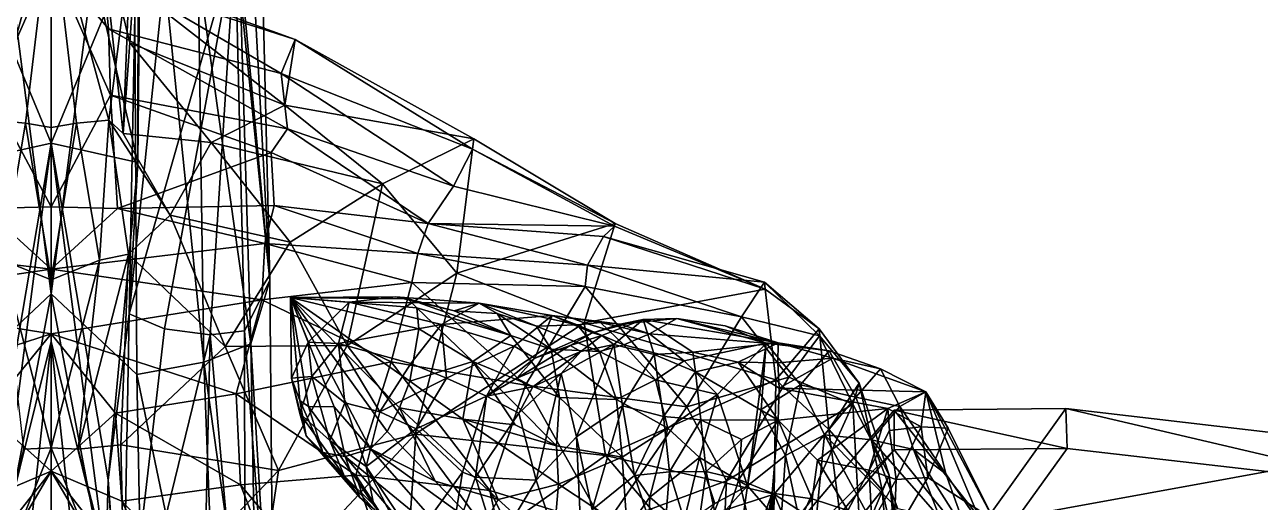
# Model space of a CAD drawing. Extents: x -3.67 to 3.67, y -1.12 to 0.75.
# Drawn here: x -0.0041 to 0.1874, y 0.263 to 0.337 of the extents above; entities that cross this region are included whole.
import ezdxf

# ---------------------------------------------------------------- set-up
doc = ezdxf.new("R2010")
doc.units = 0
doc.layers.add('PTERANDN$LWO', color=1, linetype='CONTINUOUS')

msp = doc.modelspace()

# ---------------------------------------------------------------- linework, layer by layer
at = {"layer": 'PTERANDN$LWO'}
for points in [[(-0.01266, 0.39284, 0.91758), (0, 0.29534, 0.95366), (0, 0.41207, 0.91971)], [(0, 0.29534, 0.95366), (0.01266, 0.39284, 0.91758), (0, 0.41207, 0.91971)], [(0.01348, 0.31565, 0.86651), (0.01438, 0.41204, 0.86665), (0.01209, 0.2922, 0.89656)], [(0.01209, 0.2922, 0.89656), (0.01438, 0.41204, 0.86665), (0.02446, 0.41056, 0.87678)], [(0.01354, 0.37688, 0.85101), (0.01438, 0.41204, 0.86665), (0.01348, 0.31565, 0.86651)], [(0.02854, 0.34982, 0.89576), (0.01209, 0.2922, 0.89656), (0.02446, 0.41056, 0.87678)], [(0.02805, 0.40589, 0.89059), (0.03392, 0.29739, 0.91007), (0.03118, 0.40998, 0.88174)], [(0.03392, 0.29739, 0.91007), (0.02854, 0.34982, 0.89576), (0.03118, 0.40998, 0.88174)], [(0.02916, 0.34808, 0.90546), (0.03392, 0.29739, 0.91007), (0.02805, 0.40589, 0.89059)], [(0, 0.29534, 0.95366), (-0.01266, 0.39284, 0.91758), (-0.0133, 0.28283, 0.94888)], [(0.01266, 0.39284, 0.91758), (0, 0.29534, 0.95366), (0.0133, 0.28283, 0.94888)], [(0.02283, 0.34537, 0.91847), (0.01266, 0.39284, 0.91758), (0.02369, 0.28471, 0.93441)], [(0.01266, 0.39284, 0.91758), (0.0133, 0.28283, 0.94888), (0.02369, 0.28471, 0.93441)], [(0.01354, 0.37688, 0.85101), (0.01348, 0.31565, 0.86651), (0.00821, 0.33832, 0.83403)], [(0, 0.35663, 0.80775), (0, 0.31864, 0.79292), (-0.00821, 0.33832, 0.83403)], [(0, 0.31864, 0.79292), (0, 0.35663, 0.80775), (0.00821, 0.33832, 0.83403)], [(-0.01233, 0.34887, -0.58433), (0, 0.35512, -0.63473), (-0.00896, 0.32224, -0.58417)], [(0, 0.35512, -0.63473), (-0.00396, 0.32174, -0.58882), (-0.00896, 0.32224, -0.58417)], [(-0.00396, 0.32174, -0.58882), (0, 0.35512, -0.63473), (0, 0.32107, -0.59155)], [(0, 0.35512, -0.63473), (0.01233, 0.34887, -0.58433), (0.00896, 0.32224, -0.58417)], [(0, 0.35512, -0.63473), (0.00396, 0.32174, -0.58882), (0, 0.32107, -0.59155)], [(0.00396, 0.32174, -0.58882), (0, 0.35512, -0.63473), (0.00896, 0.32224, -0.58417)], [(0.00755, 0.35319, -0.54813), (0.01279, 0.34282, -0.48238), (0.01224, 0.33421, -0.51368)], [(0.01116, 0.32013, -0.55132), (0.00755, 0.35319, -0.54813), (0.01224, 0.33421, -0.51368)], [(0.01233, 0.34887, -0.58433), (0.00755, 0.35319, -0.54813), (0.01116, 0.32013, -0.55132)], [(0.01233, 0.34887, -0.58433), (0.01116, 0.32013, -0.55132), (0.00896, 0.32224, -0.58417)], [(0.01209, 0.2922, 0.89656), (0.02854, 0.34982, 0.89576), (0.01759, 0.28991, 0.90207)], [(0.01759, 0.28991, 0.90207), (0.02854, 0.34982, 0.89576), (0.02468, 0.28899, 0.90683)], [(0.02854, 0.34982, 0.89576), (0.03001, 0.28961, 0.90873), (0.02468, 0.28899, 0.90683)], [(0.02854, 0.34982, 0.89576), (0.03392, 0.29739, 0.91007), (0.03001, 0.28961, 0.90873)], [(0, 0.30881, -0.33832), (0, 0.34692, -0.45185), (-0.00923, 0.3261, -0.39214)], [(0, 0.34692, -0.45185), (-0.0089, 0.33638, -0.42152), (-0.00923, 0.3261, -0.39214)], [(-0.0089, 0.33638, -0.42152), (0, 0.34692, -0.45185), (-0.00802, 0.34553, -0.45154)], [(0, 0.34692, -0.45185), (0, 0.30881, -0.33832), (0.00923, 0.3261, -0.39214)], [(0.0089, 0.33638, -0.42152), (0, 0.34692, -0.45185), (0.00923, 0.3261, -0.39214)], [(0, 0.34692, -0.45185), (0.0089, 0.33638, -0.42152), (0.00802, 0.34553, -0.45154)], [(0.02916, 0.34808, 0.90546), (0.02283, 0.34537, 0.91847), (0.03099, 0.28755, 0.92351)], [(0.02916, 0.34808, 0.90546), (0.03099, 0.28755, 0.92351), (0.03392, 0.29739, 0.91007)], [(0.03566, 0.32944, -0.45419), (0.03785, 0.33472, -0.46875), (0.00802, 0.34553, -0.45154)], [(0.0089, 0.33638, -0.42152), (0.03566, 0.32944, -0.45419), (0.00802, 0.34553, -0.45154)], [(0.03785, 0.33472, -0.46875), (0.01279, 0.34282, -0.48238), (0.00802, 0.34553, -0.45154)], [(0.03099, 0.28755, 0.92351), (0.02283, 0.34537, 0.91847), (0.02369, 0.28471, 0.93441)], [(0.01279, 0.34282, -0.48238), (0.03625, 0.32456, -0.49811), (0.01224, 0.33421, -0.51368)], [(0.01279, 0.34282, -0.48238), (0.03785, 0.33472, -0.46875), (0.03625, 0.32456, -0.49811)], [(0, 0.31864, 0.79292), (-0.01348, 0.31565, 0.86651), (-0.00821, 0.33832, 0.83403)], [(0.01348, 0.31565, 0.86651), (0, 0.31864, 0.79292), (0.00821, 0.33832, 0.83403)], [(0.03664, 0.32085, -0.4242), (0.0089, 0.33638, -0.42152), (0.00923, 0.3261, -0.39214)], [(0.03566, 0.32944, -0.45419), (0.0089, 0.33638, -0.42152), (0.03664, 0.32085, -0.4242)], [(0.0248, 0.31876, -0.51519), (0.01116, 0.32013, -0.55132), (0.01224, 0.33421, -0.51368)], [(0.03625, 0.32456, -0.49811), (0.0248, 0.31876, -0.51519), (0.01224, 0.33421, -0.51368)], [(0.03566, 0.32944, -0.45419), (0.06534, 0.31773, -0.47151), (0.03785, 0.33472, -0.46875)], [(0.03625, 0.32456, -0.49811), (0.03785, 0.33472, -0.46875), (0.06555, 0.31934, -0.48527)], [(0.03785, 0.33472, -0.46875), (0.06534, 0.31773, -0.47151), (0.06555, 0.31934, -0.48527)], [(0.06534, 0.31773, -0.47151), (0.03566, 0.32944, -0.45419), (0.0624, 0.31197, -0.45772)], [(0.03566, 0.32944, -0.45419), (0.03664, 0.32085, -0.4242), (0.0624, 0.31197, -0.45772)], [(-0.01029, 0.30853, -0.3419), (0, 0.30881, -0.33832), (-0.00923, 0.3261, -0.39214)], [(0, 0.30881, -0.33832), (0.01029, 0.30853, -0.3419), (0.00923, 0.3261, -0.39214)], [(0.03413, 0.31719, -0.4126), (0.03664, 0.32085, -0.4242), (0.00923, 0.3261, -0.39214)], [(0.01029, 0.30853, -0.3419), (0.03413, 0.31719, -0.4126), (0.00923, 0.3261, -0.39214)], [(0.03625, 0.32456, -0.49811), (0.05137, 0.31237, -0.50075), (0.0248, 0.31876, -0.51519)], [(0.05137, 0.31237, -0.50075), (0.03625, 0.32456, -0.49811), (0.06555, 0.31934, -0.48527)], [(-0.00396, 0.32174, -0.58882), (-0.00751, 0.30052, -0.56763), (-0.00896, 0.32224, -0.58417)], [(0.00751, 0.30052, -0.56763), (0.00396, 0.32174, -0.58882), (0.00896, 0.32224, -0.58417)], [(0.01203, 0.30146, -0.56551), (0.00751, 0.30052, -0.56763), (0.00896, 0.32224, -0.58417)], [(0.01848, 0.30751, -0.55038), (0.01203, 0.30146, -0.56551), (0.00896, 0.32224, -0.58417)], [(0.01116, 0.32013, -0.55132), (0.01848, 0.30751, -0.55038), (0.00896, 0.32224, -0.58417)], [(0, 0.29747, -0.57227), (-0.00751, 0.30052, -0.56763), (-0.00396, 0.32174, -0.58882)], [(0, 0.29747, -0.57227), (-0.00396, 0.32174, -0.58882), (0, 0.32107, -0.59155)], [(0.00396, 0.32174, -0.58882), (0, 0.29747, -0.57227), (0, 0.32107, -0.59155)], [(0.00751, 0.30052, -0.56763), (0, 0.29747, -0.57227), (0.00396, 0.32174, -0.58882)], [(0.01116, 0.32013, -0.55132), (0.0248, 0.31876, -0.51519), (0.01848, 0.30751, -0.55038)], [(0.03413, 0.31719, -0.4126), (0.05848, 0.30619, -0.43656), (0.03664, 0.32085, -0.4242)], [(0.03664, 0.32085, -0.4242), (0.05848, 0.30619, -0.43656), (0.0624, 0.31197, -0.45772)], [(0, 0.31864, 0.79292), (-0.00887, 0.26649, 0.86301), (-0.01348, 0.31565, 0.86651)], [(-0.00887, 0.26649, 0.86301), (0, 0.31864, 0.79292), (-0.00849, 0.25372, 0.81706)], [(0, 0.31864, 0.79292), (0, 0.28791, 0.77596), (-0.00849, 0.25372, 0.81706)], [(0, 0.28791, 0.77596), (0, 0.31864, 0.79292), (0.00849, 0.25372, 0.81706)], [(0, 0.31864, 0.79292), (0.00887, 0.26649, 0.86301), (0.00849, 0.25372, 0.81706)], [(0.00887, 0.26649, 0.86301), (0, 0.31864, 0.79292), (0.01348, 0.31565, 0.86651)], [(0.01848, 0.30751, -0.55038), (0.0248, 0.31876, -0.51519), (0.03707, 0.3033, -0.51593)], [(0.0248, 0.31876, -0.51519), (0.05137, 0.31237, -0.50075), (0.03707, 0.3033, -0.51593)], [(0.06292, 0.29852, -0.50226), (0.05137, 0.31237, -0.50075), (0.06555, 0.31934, -0.48527)], [(0.08746, 0.3062, -0.50073), (0.06292, 0.29852, -0.50226), (0.06555, 0.31934, -0.48527)], [(0.06534, 0.31773, -0.47151), (0.08746, 0.3062, -0.50073), (0.06555, 0.31934, -0.48527)], [(0.03413, 0.31719, -0.4126), (0.01029, 0.30853, -0.3419), (0.03461, 0.30901, -0.38644)], [(0.03413, 0.31719, -0.4126), (0.03461, 0.30901, -0.38644), (0.05848, 0.30619, -0.43656)], [(0.08735, 0.30578, -0.48736), (0.06534, 0.31773, -0.47151), (0.0624, 0.31197, -0.45772)], [(0.06534, 0.31773, -0.47151), (0.08735, 0.30578, -0.48736), (0.08746, 0.3062, -0.50073)], [(0.00887, 0.26649, 0.86301), (0.01348, 0.31565, 0.86651), (0.01209, 0.2922, 0.89656)], [(0.05137, 0.31237, -0.50075), (0.04588, 0.28733, -0.51373), (0.03707, 0.3033, -0.51593)], [(0.06292, 0.29852, -0.50226), (0.04588, 0.28733, -0.51373), (0.05137, 0.31237, -0.50075)], [(0.05848, 0.30619, -0.43656), (0.08735, 0.30578, -0.48736), (0.0624, 0.31197, -0.45772)], [(-0.03315, 0.30312, -0.34473), (0, 0.29913, -0.30509), (-0.01029, 0.30853, -0.3419)], [(0, 0.29913, -0.30509), (0, 0.30881, -0.33832), (-0.01029, 0.30853, -0.3419)], [(0, 0.30881, -0.33832), (0, 0.29913, -0.30509), (0.01029, 0.30853, -0.3419)], [(0, 0.29913, -0.30509), (0.03315, 0.30312, -0.34473), (0.01029, 0.30853, -0.3419)], [(0.03315, 0.30312, -0.34473), (0.03461, 0.30901, -0.38644), (0.01029, 0.30853, -0.3419)], [(0.03315, 0.30312, -0.34473), (0.05684, 0.30156, -0.39181), (0.03461, 0.30901, -0.38644)], [(0.03461, 0.30901, -0.38644), (0.05684, 0.30156, -0.39181), (0.05848, 0.30619, -0.43656)], [(0.01848, 0.30751, -0.55038), (0.027, 0.28717, -0.53746), (0.01203, 0.30146, -0.56551)], [(0.027, 0.28717, -0.53746), (0.01848, 0.30751, -0.55038), (0.03707, 0.3033, -0.51593)], [(0.05684, 0.30156, -0.39181), (0.08314, 0.29974, -0.42842), (0.05848, 0.30619, -0.43656)], [(0.05848, 0.30619, -0.43656), (0.08564, 0.30422, -0.47538), (0.08735, 0.30578, -0.48736)], [(0.08314, 0.29974, -0.42842), (0.08564, 0.30422, -0.47538), (0.05848, 0.30619, -0.43656)], [(0.06292, 0.29852, -0.50226), (0.08746, 0.3062, -0.50073), (0.08262, 0.29084, -0.51429)], [(0.08262, 0.29084, -0.51429), (0.08746, 0.3062, -0.50073), (0.11072, 0.29602, -0.51734)], [(0.08735, 0.30578, -0.48736), (0.08564, 0.30422, -0.47538), (0.11072, 0.29602, -0.51734)], [(0.08746, 0.3062, -0.50073), (0.08735, 0.30578, -0.48736), (0.11072, 0.29602, -0.51734)], [(0, 0.29913, -0.30509), (-0.03315, 0.30312, -0.34473), (-0.03267, 0.29441, -0.31147)], [(0.03315, 0.30312, -0.34473), (0, 0.29913, -0.30509), (0.03267, 0.29441, -0.31147)], [(0.04588, 0.28733, -0.51373), (0.027, 0.28717, -0.53746), (0.03707, 0.3033, -0.51593)], [(0.03315, 0.30312, -0.34473), (0.03267, 0.29441, -0.31147), (0.05591, 0.29708, -0.34972)], [(0.05684, 0.30156, -0.39181), (0.03315, 0.30312, -0.34473), (0.05591, 0.29708, -0.34972)], [(0.08314, 0.29974, -0.42842), (0.11061, 0.29714, -0.46989), (0.08564, 0.30422, -0.47538)], [(0.08564, 0.30422, -0.47538), (0.11061, 0.29714, -0.46989), (0.11072, 0.29602, -0.51734)], [(0.0042, 0.27128, -0.55577), (0.01203, 0.30146, -0.56551), (0.01082, 0.27193, -0.55381)], [(0.00751, 0.30052, -0.56763), (0.01203, 0.30146, -0.56551), (0.0042, 0.27128, -0.55577)], [(0.01203, 0.30146, -0.56551), (0.027, 0.28717, -0.53746), (0.01082, 0.27193, -0.55381)], [(0.08279, 0.29647, -0.38561), (0.05684, 0.30156, -0.39181), (0.05591, 0.29708, -0.34972)], [(0.08314, 0.29974, -0.42842), (0.05684, 0.30156, -0.39181), (0.08279, 0.29647, -0.38561)], [(0, 0.29913, -0.30509), (-0.03267, 0.29441, -0.31147), (0, 0.2891, -0.27299)], [(-0.00751, 0.30052, -0.56763), (0, 0.29747, -0.57227), (0, 0.27145, -0.55609)], [(-0.0042, 0.27128, -0.55577), (-0.00751, 0.30052, -0.56763), (0, 0.27145, -0.55609)], [(0, 0.29747, -0.57227), (0.00751, 0.30052, -0.56763), (0, 0.27145, -0.55609)], [(0.00751, 0.30052, -0.56763), (0.0042, 0.27128, -0.55577), (0, 0.27145, -0.55609)], [(0.03267, 0.29441, -0.31147), (0, 0.29913, -0.30509), (0, 0.2891, -0.27299)], [(0.08314, 0.29974, -0.42842), (0.08279, 0.29647, -0.38561), (0.10704, 0.29177, -0.42298)], [(0.11061, 0.29714, -0.46989), (0.08314, 0.29974, -0.42842), (0.10704, 0.29177, -0.42298)], [(0.03454, 0.22828, 0.9215), (0.03001, 0.28961, 0.90873), (0.03392, 0.29739, 0.91007)], [(0.03099, 0.28755, 0.92351), (0.03454, 0.22828, 0.9215), (0.03392, 0.29739, 0.91007)], [(0.03267, 0.29441, -0.31147), (0.05273, 0.28479, -0.28497), (0.05591, 0.29708, -0.34972)], [(0.04588, 0.28733, -0.51373), (0.06292, 0.29852, -0.50226), (0.05642, 0.27358, -0.51599)], [(0.05273, 0.28479, -0.28497), (0.07355, 0.28119, -0.30197), (0.05591, 0.29708, -0.34972)], [(0.07355, 0.28119, -0.30197), (0.08279, 0.29647, -0.38561), (0.05591, 0.29708, -0.34972)], [(0.06292, 0.29852, -0.50226), (0.08262, 0.29084, -0.51429), (0.05642, 0.27358, -0.51599)], [(0.1191, 0.28881, -0.47041), (0.11061, 0.29714, -0.46989), (0.10704, 0.29177, -0.42298)], [(0.11061, 0.29714, -0.46989), (0.11906, 0.28992, -0.51816), (0.11072, 0.29602, -0.51734)], [(0.1191, 0.28881, -0.47041), (0.11906, 0.28992, -0.51816), (0.11061, 0.29714, -0.46989)], [(-0.0133, 0.28283, 0.94888), (-0.01456, 0.21888, 0.95993), (0, 0.29534, 0.95366)], [(-0.01456, 0.21888, 0.95993), (0, 0.21485, 0.97102), (0, 0.29534, 0.95366)], [(0.01456, 0.21888, 0.95993), (0.0133, 0.28283, 0.94888), (0, 0.29534, 0.95366)], [(0, 0.21485, 0.97102), (0.01456, 0.21888, 0.95993), (0, 0.29534, 0.95366)], [(0.07355, 0.28119, -0.30197), (0.09856, 0.27783, -0.33859), (0.08279, 0.29647, -0.38561)], [(0.11236, 0.28198, -0.54482), (0.08262, 0.29084, -0.51429), (0.11072, 0.29602, -0.51734)], [(0.08279, 0.29647, -0.38561), (0.09856, 0.27783, -0.33859), (0.10704, 0.29177, -0.42298)], [(0.11906, 0.28992, -0.51816), (0.11236, 0.28198, -0.54482), (0.11072, 0.29602, -0.51734)], [(-0.03267, 0.29441, -0.31147), (-0.0287, 0.27982, -0.2474), (0, 0.2891, -0.27299)], [(0.0287, 0.27982, -0.2474), (0.03267, 0.29441, -0.31147), (0, 0.2891, -0.27299)], [(0.0287, 0.27982, -0.2474), (0.05273, 0.28479, -0.28497), (0.03267, 0.29441, -0.31147)], [(0.05345, 0.29486, -1.02994), (0.0553, 0.29455, -1.03406), (0.0371, 0.29473, -1.08515)], [(0.04623, 0.29402, -1.04716), (0.05345, 0.29486, -1.02994), (0.0371, 0.29473, -1.08515)], [(0.0371, 0.29473, -1.08515), (0.05564, 0.28177, -1.0464), (0.054, 0.27764, -1.04717)], [(0.05209, 0.27398, -1.04606), (0.0371, 0.29473, -1.08515), (0.054, 0.27764, -1.04717)], [(0.05209, 0.27398, -1.04606), (0.0495, 0.2713, -1.04413), (0.0371, 0.29473, -1.08515)], [(0.05703, 0.28991, -1.04184), (0.0371, 0.29473, -1.08515), (0.05668, 0.29313, -1.03804)], [(0.05703, 0.28991, -1.04184), (0.05564, 0.28177, -1.0464), (0.0371, 0.29473, -1.08515)], [(0.0553, 0.29455, -1.03406), (0.05668, 0.29313, -1.03804), (0.0371, 0.29473, -1.08515)], [(0.03987, 0.28782, -1.04499), (0.04623, 0.29402, -1.04716), (0.0371, 0.29473, -1.08515)], [(0.03727, 0.28228, -1.04631), (0.03987, 0.28782, -1.04499), (0.0371, 0.29473, -1.08515)], [(0.03859, 0.27882, -1.05057), (0.03727, 0.28228, -1.04631), (0.0371, 0.29473, -1.08515)], [(0.0371, 0.29473, -1.08515), (0.03993, 0.27788, -1.05209), (0.03859, 0.27882, -1.05057)], [(0.0371, 0.29473, -1.08515), (0.04387, 0.27782, -1.05654), (0.03993, 0.27788, -1.05209)], [(0.0371, 0.29473, -1.08515), (0.0495, 0.2713, -1.04413), (0.04387, 0.27782, -1.05654)], [(0.04623, 0.29402, -1.04716), (0.03987, 0.28782, -1.04499), (0.04456, 0.2876, -1.02513)], [(0.04456, 0.2876, -1.02513), (0.06051, 0.29059, -0.96992), (0.04623, 0.29402, -1.04716)], [(0.04623, 0.29402, -1.04716), (0.06639, 0.29385, -0.97517), (0.05345, 0.29486, -1.02994)], [(0.04623, 0.29402, -1.04716), (0.06051, 0.29059, -0.96992), (0.06639, 0.29385, -0.97517)], [(0.0625, 0.29268, -1.00812), (0.0553, 0.29455, -1.03406), (0.05345, 0.29486, -1.02994)], [(0.06639, 0.29385, -0.97517), (0.0625, 0.29268, -1.00812), (0.05345, 0.29486, -1.02994)], [(0.0553, 0.29455, -1.03406), (0.0713, 0.28888, -0.98642), (0.05668, 0.29313, -1.03804)], [(0.0625, 0.29268, -1.00812), (0.0713, 0.28888, -0.98642), (0.0553, 0.29455, -1.03406)], [(0.06538, 0.28483, -1.0172), (0.05703, 0.28991, -1.04184), (0.05668, 0.29313, -1.03804)], [(0.0713, 0.28888, -0.98642), (0.06538, 0.28483, -1.0172), (0.05668, 0.29313, -1.03804)], [(0.06639, 0.29385, -0.97517), (0.06051, 0.29059, -0.96992), (0.07769, 0.29194, -0.92605)], [(0.06639, 0.29385, -0.97517), (0.06917, 0.29228, -0.98098), (0.0625, 0.29268, -1.00812)], [(0.07523, 0.29033, -0.95689), (0.06917, 0.29228, -0.98098), (0.06639, 0.29385, -0.97517)], [(0.08154, 0.29049, -0.933), (0.06639, 0.29385, -0.97517), (0.07769, 0.29194, -0.92605)], [(0.06639, 0.29385, -0.97517), (0.08154, 0.29049, -0.933), (0.07523, 0.29033, -0.95689)], [(0.01104, 0.23317, 0.9042), (0.00887, 0.26649, 0.86301), (0.01209, 0.2922, 0.89656)], [(0.01759, 0.28991, 0.90207), (0.01104, 0.23317, 0.9042), (0.01209, 0.2922, 0.89656)], [(0.06051, 0.29059, -0.96992), (0.07178, 0.28721, -0.91792), (0.07769, 0.29194, -0.92605)], [(0.0625, 0.29268, -1.00812), (0.06917, 0.29228, -0.98098), (0.0713, 0.28888, -0.98642)], [(0.06917, 0.29228, -0.98098), (0.07752, 0.28677, -0.96255), (0.0713, 0.28888, -0.98642)], [(0.07523, 0.29033, -0.95689), (0.07752, 0.28677, -0.96255), (0.06917, 0.29228, -0.98098)], [(0.07769, 0.29194, -0.92605), (0.07178, 0.28721, -0.91792), (0.075, 0.28536, -0.90629)], [(0.07769, 0.29194, -0.92605), (0.075, 0.28536, -0.90629), (0.08393, 0.28927, -0.90243)], [(0.0882, 0.29063, -0.9127), (0.07769, 0.29194, -0.92605), (0.08393, 0.28927, -0.90243)], [(0.08517, 0.29089, -0.92419), (0.07769, 0.29194, -0.92605), (0.0882, 0.29063, -0.9127)], [(0.08517, 0.29089, -0.92419), (0.08154, 0.29049, -0.933), (0.07769, 0.29194, -0.92605)], [(0.08538, 0.28887, -0.89626), (0.09178, 0.29134, -0.90203), (0.08393, 0.28927, -0.90243)], [(0.09178, 0.29134, -0.90203), (0.0882, 0.29063, -0.9127), (0.08393, 0.28927, -0.90243)], [(0.09178, 0.29134, -0.90203), (0.08538, 0.28887, -0.89626), (0.08723, 0.28748, -0.89052)], [(0.09347, 0.2859, -0.88713), (0.09178, 0.29134, -0.90203), (0.08723, 0.28748, -0.89052)], [(0.0882, 0.29063, -0.9127), (0.097, 0.29152, -0.91471), (0.09275, 0.28913, -0.92269)], [(0.09178, 0.29134, -0.90203), (0.097, 0.29152, -0.91471), (0.0882, 0.29063, -0.9127)], [(0.09178, 0.29134, -0.90203), (0.1127, 0.28774, -0.91537), (0.097, 0.29152, -0.91471)], [(0.09178, 0.29134, -0.90203), (0.09948, 0.28628, -0.89145), (0.1127, 0.28774, -0.91537)], [(0.09178, 0.29134, -0.90203), (0.09347, 0.2859, -0.88713), (0.09948, 0.28628, -0.89145)], [(0.097, 0.29152, -0.91471), (0.11088, 0.28768, -0.92697), (0.09275, 0.28913, -0.92269)], [(0.1127, 0.28774, -0.91537), (0.10452, 0.29034, -0.92088), (0.097, 0.29152, -0.91471)], [(0.11088, 0.28768, -0.92697), (0.097, 0.29152, -0.91471), (0.10452, 0.29034, -0.92088)], [(0.09856, 0.27783, -0.33859), (0.11439, 0.28239, -0.42123), (0.10704, 0.29177, -0.42298)], [(0.11439, 0.28239, -0.42123), (0.1191, 0.28881, -0.47041), (0.10704, 0.29177, -0.42298)], [(0.01104, 0.23317, 0.9042), (0.01759, 0.28991, 0.90207), (0.02468, 0.28899, 0.90683)], [(0.03001, 0.28961, 0.90873), (0.03009, 0.22737, 0.918), (0.02468, 0.28899, 0.90683)], [(0.03001, 0.28961, 0.90873), (0.03454, 0.22828, 0.9215), (0.03009, 0.22737, 0.918)], [(0.06051, 0.29059, -0.96992), (0.04456, 0.2876, -1.02513), (0.05578, 0.28452, -0.96534)], [(0.05703, 0.28991, -1.04184), (0.06538, 0.28483, -1.0172), (0.05564, 0.28177, -1.0464)], [(0.06129, 0.28223, -0.93785), (0.06051, 0.29059, -0.96992), (0.05578, 0.28452, -0.96534)], [(0.08262, 0.29084, -0.51429), (0.08597, 0.2703, -0.54265), (0.05642, 0.27358, -0.51599)], [(0.06129, 0.28223, -0.93785), (0.07178, 0.28721, -0.91792), (0.06051, 0.29059, -0.96992)], [(0.075, 0.28536, -0.90629), (0.08045, 0.28734, -0.89997), (0.08393, 0.28927, -0.90243)], [(0.07523, 0.29033, -0.95689), (0.08154, 0.29049, -0.933), (0.08501, 0.28637, -0.93936)], [(0.07752, 0.28677, -0.96255), (0.07523, 0.29033, -0.95689), (0.08501, 0.28637, -0.93936)], [(0.08045, 0.28734, -0.89997), (0.08538, 0.28887, -0.89626), (0.08393, 0.28927, -0.90243)], [(0.08517, 0.29089, -0.92419), (0.08877, 0.28744, -0.9309), (0.08154, 0.29049, -0.933)], [(0.08154, 0.29049, -0.933), (0.08877, 0.28744, -0.9309), (0.08501, 0.28637, -0.93936)], [(0.08597, 0.2703, -0.54265), (0.08262, 0.29084, -0.51429), (0.11236, 0.28198, -0.54482)], [(0.08517, 0.29089, -0.92419), (0.0882, 0.29063, -0.9127), (0.09275, 0.28913, -0.92269)], [(0.08877, 0.28744, -0.9309), (0.08517, 0.29089, -0.92419), (0.09275, 0.28913, -0.92269)], [(0.10452, 0.29034, -0.92088), (0.1127, 0.28774, -0.91537), (0.11088, 0.28768, -0.92697)], [(0.12056, 0.27432, -0.54558), (0.11236, 0.28198, -0.54482), (0.11906, 0.28992, -0.51816)], [(0.11906, 0.28992, -0.51816), (0.1191, 0.28881, -0.47041), (0.12526, 0.28148, -0.51864)], [(0.12056, 0.27432, -0.54558), (0.11906, 0.28992, -0.51816), (0.12526, 0.28148, -0.51864)], [(-0.0287, 0.27982, -0.2474), (-0.01, 0.27682, -0.23572), (0, 0.2891, -0.27299)], [(-0.01, 0.27682, -0.23572), (0, 0.26786, -0.20239), (0, 0.2891, -0.27299)], [(-0.00849, 0.25372, 0.81706), (0, 0.28791, 0.77596), (-0.00499, 0.24204, 0.77697)], [(0, 0.22593, 0.7188), (-0.00499, 0.24204, 0.77697), (0, 0.28791, 0.77596)], [(0, 0.26786, -0.20239), (0.01, 0.27682, -0.23572), (0, 0.2891, -0.27299)], [(0.01, 0.27682, -0.23572), (0.0287, 0.27982, -0.2474), (0, 0.2891, -0.27299)], [(0, 0.28791, 0.77596), (0.00849, 0.25372, 0.81706), (0.00499, 0.24204, 0.77697)], [(0.00499, 0.24204, 0.77697), (0, 0.22593, 0.7188), (0, 0.28791, 0.77596)], [(0.02326, 0.22796, 0.91629), (0.01104, 0.23317, 0.9042), (0.02468, 0.28899, 0.90683)], [(0.03009, 0.22737, 0.918), (0.02326, 0.22796, 0.91629), (0.02468, 0.28899, 0.90683)], [(0.03205, 0.22535, 0.93168), (0.03099, 0.28755, 0.92351), (0.02369, 0.28471, 0.93441)], [(0.027, 0.28717, -0.53746), (0.04588, 0.28733, -0.51373), (0.03528, 0.26794, -0.53457)], [(0.03205, 0.22535, 0.93168), (0.03454, 0.22828, 0.9215), (0.03099, 0.28755, 0.92351)], [(0.03528, 0.26794, -0.53457), (0.04588, 0.28733, -0.51373), (0.05642, 0.27358, -0.51599)], [(0.03987, 0.28782, -1.04499), (0.03727, 0.28228, -1.04631), (0.04041, 0.28249, -1.02611)], [(0.03987, 0.28782, -1.04499), (0.04041, 0.28249, -1.02611), (0.04456, 0.2876, -1.02513)], [(0.04041, 0.28249, -1.02611), (0.04553, 0.27841, -0.99501), (0.04456, 0.2876, -1.02513)], [(0.04456, 0.2876, -1.02513), (0.05098, 0.27705, -0.96509), (0.05578, 0.28452, -0.96534)], [(0.04553, 0.27841, -0.99501), (0.05098, 0.27705, -0.96509), (0.04456, 0.2876, -1.02513)], [(0.07884, 0.27924, -0.96761), (0.06538, 0.28483, -1.0172), (0.0713, 0.28888, -0.98642)], [(0.07752, 0.28677, -0.96255), (0.07884, 0.27924, -0.96761), (0.0713, 0.28888, -0.98642)], [(0.0821, 0.2864, -0.8939), (0.08045, 0.28734, -0.89997), (0.07219, 0.28227, -0.90412)], [(0.075, 0.28536, -0.90629), (0.07219, 0.28227, -0.90412), (0.08045, 0.28734, -0.89997)], [(0.0821, 0.2864, -0.8939), (0.0791, 0.28297, -0.89277), (0.08723, 0.28748, -0.89052)], [(0.0791, 0.28297, -0.89277), (0.08146, 0.27317, -0.88255), (0.08723, 0.28748, -0.89052)], [(0.08045, 0.28734, -0.89997), (0.0821, 0.2864, -0.8939), (0.08538, 0.28887, -0.89626)], [(0.08146, 0.27317, -0.88255), (0.08856, 0.27797, -0.8803), (0.08723, 0.28748, -0.89052)], [(0.08538, 0.28887, -0.89626), (0.0821, 0.2864, -0.8939), (0.08723, 0.28748, -0.89052)], [(0.08877, 0.28744, -0.9309), (0.09371, 0.282, -0.93551), (0.08501, 0.28637, -0.93936)], [(0.08856, 0.27797, -0.8803), (0.09347, 0.2859, -0.88713), (0.08723, 0.28748, -0.89052)], [(0.09816, 0.28493, -0.92824), (0.08877, 0.28744, -0.9309), (0.09275, 0.28913, -0.92269)], [(0.09371, 0.282, -0.93551), (0.08877, 0.28744, -0.9309), (0.09816, 0.28493, -0.92824)], [(0.11088, 0.28768, -0.92697), (0.09816, 0.28493, -0.92824), (0.09275, 0.28913, -0.92269)], [(0.09816, 0.28493, -0.92824), (0.11088, 0.28768, -0.92697), (0.10332, 0.27975, -0.93335)], [(0.1065, 0.28471, -0.89379), (0.1127, 0.28774, -0.91537), (0.09948, 0.28628, -0.89145)], [(0.11088, 0.28768, -0.92697), (0.10795, 0.2656, -0.96016), (0.10332, 0.27975, -0.93335)], [(0.1127, 0.28774, -0.91537), (0.1065, 0.28471, -0.89379), (0.11266, 0.28461, -0.90372)], [(0.11088, 0.28768, -0.92697), (0.11007, 0.27739, -0.94395), (0.10795, 0.2656, -0.96016)], [(0.11618, 0.28123, -0.93073), (0.11007, 0.27739, -0.94395), (0.11088, 0.28768, -0.92697)], [(0.1127, 0.28774, -0.91537), (0.12063, 0.2865, -0.9224), (0.11088, 0.28768, -0.92697)], [(0.12063, 0.2865, -0.9224), (0.11618, 0.28123, -0.93073), (0.11088, 0.28768, -0.92697)], [(0.12118, 0.28534, -0.91063), (0.1127, 0.28774, -0.91537), (0.11266, 0.28461, -0.90372)], [(0.12118, 0.28534, -0.91063), (0.12063, 0.2865, -0.9224), (0.1127, 0.28774, -0.91537)], [(0.11439, 0.28239, -0.42123), (0.12431, 0.27824, -0.46536), (0.1191, 0.28881, -0.47041)], [(0.1191, 0.28881, -0.47041), (0.12431, 0.27824, -0.46536), (0.12526, 0.28148, -0.51864)], [(0.027, 0.28717, -0.53746), (0.03528, 0.26794, -0.53457), (0.01082, 0.27193, -0.55381)], [(0.07178, 0.28721, -0.91792), (0.06129, 0.28223, -0.93785), (0.06752, 0.27948, -0.91076)], [(0.075, 0.28536, -0.90629), (0.07178, 0.28721, -0.91792), (0.06752, 0.27948, -0.91076)], [(0.07468, 0.28091, -0.89696), (0.0821, 0.2864, -0.8939), (0.07219, 0.28227, -0.90412)], [(0.07468, 0.28091, -0.89696), (0.0791, 0.28297, -0.89277), (0.0821, 0.2864, -0.8939)], [(0.08765, 0.27897, -0.94578), (0.07752, 0.28677, -0.96255), (0.08501, 0.28637, -0.93936)], [(0.07752, 0.28677, -0.96255), (0.08765, 0.27897, -0.94578), (0.07884, 0.27924, -0.96761)], [(0.09371, 0.282, -0.93551), (0.08765, 0.27897, -0.94578), (0.08501, 0.28637, -0.93936)], [(0.09347, 0.2859, -0.88713), (0.08856, 0.27797, -0.8803), (0.09496, 0.27632, -0.87686)], [(0.09948, 0.28628, -0.89145), (0.09347, 0.2859, -0.88713), (0.0999, 0.28325, -0.88462)], [(0.09347, 0.2859, -0.88713), (0.09496, 0.27632, -0.87686), (0.0999, 0.28325, -0.88462)], [(0.1065, 0.28471, -0.89379), (0.09948, 0.28628, -0.89145), (0.0999, 0.28325, -0.88462)], [(0.11618, 0.28123, -0.93073), (0.12063, 0.2865, -0.9224), (0.12477, 0.27932, -0.92592)], [(0.12063, 0.2865, -0.9224), (0.12118, 0.28534, -0.91063), (0.12859, 0.28369, -0.91741)], [(0.12477, 0.27932, -0.92592), (0.12063, 0.2865, -0.9224), (0.12859, 0.28369, -0.91741)], [(0.0133, 0.28283, 0.94888), (0.02613, 0.22141, 0.9449), (0.02369, 0.28471, 0.93441)], [(0.02613, 0.22141, 0.9449), (0.03205, 0.22535, 0.93168), (0.02369, 0.28471, 0.93441)], [(0.05273, 0.28479, -0.28497), (0.0287, 0.27982, -0.2474), (0.04724, 0.26721, -0.22174)], [(0.06804, 0.26486, -0.23783), (0.05273, 0.28479, -0.28497), (0.04724, 0.26721, -0.22174)], [(0.05098, 0.27705, -0.96509), (0.06129, 0.28223, -0.93785), (0.05578, 0.28452, -0.96534)], [(0.07355, 0.28119, -0.30197), (0.05273, 0.28479, -0.28497), (0.06804, 0.26486, -0.23783)], [(0.06385, 0.27592, -1.02198), (0.05564, 0.28177, -1.0464), (0.06538, 0.28483, -1.0172)], [(0.06385, 0.27592, -1.02198), (0.06538, 0.28483, -1.0172), (0.07193, 0.27503, -0.99596)], [(0.06538, 0.28483, -1.0172), (0.07837, 0.27176, -0.97216), (0.07193, 0.27503, -0.99596)], [(0.07884, 0.27924, -0.96761), (0.07837, 0.27176, -0.97216), (0.06538, 0.28483, -1.0172)], [(0.07219, 0.28227, -0.90412), (0.075, 0.28536, -0.90629), (0.06752, 0.27948, -0.91076)], [(0.09371, 0.282, -0.93551), (0.09816, 0.28493, -0.92824), (0.10332, 0.27975, -0.93335)], [(0.11272, 0.27574, -0.88263), (0.1065, 0.28471, -0.89379), (0.0999, 0.28325, -0.88462)], [(0.1065, 0.28471, -0.89379), (0.11288, 0.2807, -0.89294), (0.11266, 0.28461, -0.90372)], [(0.1065, 0.28471, -0.89379), (0.11272, 0.27574, -0.88263), (0.11288, 0.2807, -0.89294)], [(0.11288, 0.2807, -0.89294), (0.12118, 0.28534, -0.91063), (0.11266, 0.28461, -0.90372)], [(0.12118, 0.28534, -0.91063), (0.11288, 0.2807, -0.89294), (0.1356, 0.28014, -0.90539)], [(0.12118, 0.28534, -0.91063), (0.1356, 0.28014, -0.90539), (0.12859, 0.28369, -0.91741)], [(0.13157, 0.27786, -0.92075), (0.12477, 0.27932, -0.92592), (0.12859, 0.28369, -0.91741)], [(0.1356, 0.28014, -0.90539), (0.13157, 0.27786, -0.92075), (0.12859, 0.28369, -0.91741)], [(0.01456, 0.21888, 0.95993), (0.02613, 0.22141, 0.9449), (0.0133, 0.28283, 0.94888)], [(0.04041, 0.28249, -1.02611), (0.03727, 0.28228, -1.04631), (0.03856, 0.2768, -1.02758)], [(0.03727, 0.28228, -1.04631), (0.03957, 0.27334, -1.03173), (0.03856, 0.2768, -1.02758)], [(0.03859, 0.27882, -1.05057), (0.03957, 0.27334, -1.03173), (0.03727, 0.28228, -1.04631)], [(0.0432, 0.2726, -0.99642), (0.04041, 0.28249, -1.02611), (0.03856, 0.2768, -1.02758)], [(0.04553, 0.27841, -0.99501), (0.04041, 0.28249, -1.02611), (0.0432, 0.2726, -0.99642)], [(0.05659, 0.27442, -0.93759), (0.06129, 0.28223, -0.93785), (0.05098, 0.27705, -0.96509)], [(0.05564, 0.28177, -1.0464), (0.06385, 0.27592, -1.02198), (0.054, 0.27764, -1.04717)], [(0.06129, 0.28223, -0.93785), (0.05659, 0.27442, -0.93759), (0.06752, 0.27948, -0.91076)], [(0.06752, 0.27948, -0.91076), (0.07468, 0.28091, -0.89696), (0.07219, 0.28227, -0.90412)], [(0.0791, 0.28297, -0.89277), (0.07468, 0.28091, -0.89696), (0.07251, 0.27681, -0.89656)], [(0.07521, 0.26646, -0.88726), (0.0791, 0.28297, -0.89277), (0.07251, 0.27681, -0.89656)], [(0.0791, 0.28297, -0.89277), (0.07521, 0.26646, -0.88726), (0.08146, 0.27317, -0.88255)], [(0.08597, 0.2703, -0.54265), (0.11236, 0.28198, -0.54482), (0.11209, 0.2643, -0.57146)], [(0.09371, 0.282, -0.93551), (0.09562, 0.2745, -0.94154), (0.08765, 0.27897, -0.94578)], [(0.09562, 0.2745, -0.94154), (0.09371, 0.282, -0.93551), (0.10332, 0.27975, -0.93335)], [(0.09496, 0.27632, -0.87686), (0.10074, 0.27579, -0.87351), (0.0999, 0.28325, -0.88462)], [(0.10472, 0.26636, -0.33723), (0.11439, 0.28239, -0.42123), (0.09856, 0.27783, -0.33859)], [(0.10074, 0.27579, -0.87351), (0.11272, 0.27574, -0.88263), (0.0999, 0.28325, -0.88462)], [(0.11439, 0.28239, -0.42123), (0.10472, 0.26636, -0.33723), (0.12431, 0.27824, -0.46536)], [(0.11236, 0.28198, -0.54482), (0.12056, 0.27432, -0.54558), (0.11209, 0.2643, -0.57146)], [(0.0287, 0.27982, -0.2474), (0.01, 0.27682, -0.23572), (0.02938, 0.26575, -0.20936)], [(0.0287, 0.27982, -0.2474), (0.02938, 0.26575, -0.20936), (0.04724, 0.26721, -0.22174)], [(0.07468, 0.28091, -0.89696), (0.06752, 0.27948, -0.91076), (0.07251, 0.27681, -0.89656)], [(0.07355, 0.28119, -0.30197), (0.06804, 0.26486, -0.23783), (0.08586, 0.25935, -0.2557)], [(0.09856, 0.27783, -0.33859), (0.07355, 0.28119, -0.30197), (0.08586, 0.25935, -0.2557)], [(0.10054, 0.26996, -0.94594), (0.09562, 0.2745, -0.94154), (0.10332, 0.27975, -0.93335)], [(0.10795, 0.2656, -0.96016), (0.10054, 0.26996, -0.94594), (0.10332, 0.27975, -0.93335)], [(0.11007, 0.27739, -0.94395), (0.11618, 0.28123, -0.93073), (0.11385, 0.27026, -0.94725)], [(0.12972, 0.27754, -0.89532), (0.11288, 0.2807, -0.89294), (0.11272, 0.27574, -0.88263)], [(0.11288, 0.2807, -0.89294), (0.12972, 0.27754, -0.89532), (0.1356, 0.28014, -0.90539)], [(0.11385, 0.27026, -0.94725), (0.11618, 0.28123, -0.93073), (0.11992, 0.27349, -0.93364)], [(0.11618, 0.28123, -0.93073), (0.12477, 0.27932, -0.92592), (0.11992, 0.27349, -0.93364)], [(0.12886, 0.26493, -0.54342), (0.12056, 0.27432, -0.54558), (0.12526, 0.28148, -0.51864)], [(0.12431, 0.27824, -0.46536), (0.1299, 0.26722, -0.51964), (0.12526, 0.28148, -0.51864)], [(0.1299, 0.26722, -0.51964), (0.12886, 0.26493, -0.54342), (0.12526, 0.28148, -0.51864)], [(0.13488, 0.2747, -0.8914), (0.1356, 0.28014, -0.90539), (0.12972, 0.27754, -0.89532)], [(0.1356, 0.28014, -0.90539), (0.1387, 0.26745, -0.91517), (0.13157, 0.27786, -0.92075)], [(0.1356, 0.28014, -0.90539), (0.13488, 0.2747, -0.8914), (0.13909, 0.27453, -0.89448)], [(0.1387, 0.26745, -0.91517), (0.1356, 0.28014, -0.90539), (0.14466, 0.25876, -0.90396)], [(0.1356, 0.28014, -0.90539), (0.14613, 0.26029, -0.8968), (0.14466, 0.25876, -0.90396)], [(0.14613, 0.26029, -0.8968), (0.1356, 0.28014, -0.90539), (0.13909, 0.27453, -0.89448)], [(0.03957, 0.27334, -1.03173), (0.03859, 0.27882, -1.05057), (0.04215, 0.27073, -1.03584)], [(0.03859, 0.27882, -1.05057), (0.03993, 0.27788, -1.05209), (0.04215, 0.27073, -1.03584)], [(0.03993, 0.27788, -1.05209), (0.04558, 0.27014, -1.04032), (0.04215, 0.27073, -1.03584)], [(0.04387, 0.27782, -1.05654), (0.04558, 0.27014, -1.04032), (0.03993, 0.27788, -1.05209)], [(0.04553, 0.27841, -0.99501), (0.0432, 0.2726, -0.99642), (0.04887, 0.2686, -0.96556)], [(0.04558, 0.27014, -1.04032), (0.04387, 0.27782, -1.05654), (0.0495, 0.2713, -1.04413)], [(0.05098, 0.27705, -0.96509), (0.04553, 0.27841, -0.99501), (0.04887, 0.2686, -0.96556)], [(0.05659, 0.27442, -0.93759), (0.06376, 0.26768, -0.90679), (0.06752, 0.27948, -0.91076)], [(0.06752, 0.27948, -0.91076), (0.06376, 0.26768, -0.90679), (0.06582, 0.26694, -0.90169)], [(0.06752, 0.27948, -0.91076), (0.06582, 0.26694, -0.90169), (0.07251, 0.27681, -0.89656)], [(0.07837, 0.27176, -0.97216), (0.07884, 0.27924, -0.96761), (0.08855, 0.27002, -0.95077)], [(0.07884, 0.27924, -0.96761), (0.08765, 0.27897, -0.94578), (0.08855, 0.27002, -0.95077)], [(0.08146, 0.27317, -0.88255), (0.08387, 0.26187, -0.87435), (0.08856, 0.27797, -0.8803)], [(0.08856, 0.27797, -0.8803), (0.08387, 0.26187, -0.87435), (0.09043, 0.26717, -0.87138)], [(0.10472, 0.26636, -0.33723), (0.09856, 0.27783, -0.33859), (0.08586, 0.25935, -0.2557)], [(0.08765, 0.27897, -0.94578), (0.09562, 0.2745, -0.94154), (0.08855, 0.27002, -0.95077)], [(0.09496, 0.27632, -0.87686), (0.08856, 0.27797, -0.8803), (0.09043, 0.26717, -0.87138)], [(0.10472, 0.26636, -0.33723), (0.10303, 0.23141, -0.2781), (0.12431, 0.27824, -0.46536)], [(0.10303, 0.23141, -0.2781), (0.12547, 0.25683, -0.45879), (0.12431, 0.27824, -0.46536)], [(0.12477, 0.27932, -0.92592), (0.12719, 0.27269, -0.92897), (0.11992, 0.27349, -0.93364)], [(0.12547, 0.25683, -0.45879), (0.1299, 0.26722, -0.51964), (0.12431, 0.27824, -0.46536)], [(0.12477, 0.27932, -0.92592), (0.13157, 0.27786, -0.92075), (0.12719, 0.27269, -0.92897)], [(0.12719, 0.27269, -0.92897), (0.13157, 0.27786, -0.92075), (0.13369, 0.27121, -0.92372)], [(0.13157, 0.27786, -0.92075), (0.1387, 0.26745, -0.91517), (0.13369, 0.27121, -0.92372)], [(0, 0.26786, -0.20239), (-0.01, 0.27682, -0.23572), (-0.01096, 0.26322, -0.19763)], [(0.01, 0.27682, -0.23572), (0, 0.26786, -0.20239), (0.01096, 0.26322, -0.19763)], [(0.02938, 0.26575, -0.20936), (0.01, 0.27682, -0.23572), (0.01096, 0.26322, -0.19763)], [(0.03957, 0.27334, -1.03173), (0.04545, 0.26713, -1.0015), (0.03856, 0.2768, -1.02758)], [(0.04545, 0.26713, -1.0015), (0.0432, 0.2726, -0.99642), (0.03856, 0.2768, -1.02758)], [(0.05659, 0.27442, -0.93759), (0.05098, 0.27705, -0.96509), (0.04887, 0.2686, -0.96556)], [(0.05955, 0.26631, -1.02038), (0.05209, 0.27398, -1.04606), (0.054, 0.27764, -1.04717)], [(0.054, 0.27764, -1.04717), (0.06385, 0.27592, -1.02198), (0.06932, 0.26345, -0.99592)], [(0.05955, 0.26631, -1.02038), (0.054, 0.27764, -1.04717), (0.06932, 0.26345, -0.99592)], [(0.07837, 0.27176, -0.97216), (0.06385, 0.27592, -1.02198), (0.07193, 0.27503, -0.99596)], [(0.06385, 0.27592, -1.02198), (0.07865, 0.26582, -0.97291), (0.06932, 0.26345, -0.99592)], [(0.07865, 0.26582, -0.97291), (0.06385, 0.27592, -1.02198), (0.07837, 0.27176, -0.97216)], [(0.06582, 0.26694, -0.90169), (0.07521, 0.26646, -0.88726), (0.07251, 0.27681, -0.89656)], [(0.09586, 0.26774, -0.86691), (0.09496, 0.27632, -0.87686), (0.09043, 0.26717, -0.87138)], [(0.09496, 0.27632, -0.87686), (0.09586, 0.26774, -0.86691), (0.10074, 0.27579, -0.87351)], [(0.1446, 0.25981, -0.48822), (0.13071, 0.27732, -0.55954), (0.09614, 0.23664, -0.40124)], [(0.09614, 0.23664, -0.40124), (0.13071, 0.27732, -0.55954), (0.13068, 0.27114, -0.56102)], [(0.11007, 0.27739, -0.94395), (0.11385, 0.27026, -0.94725), (0.10795, 0.2656, -0.96016)], [(0.11881, 0.26957, -0.87358), (0.12972, 0.27754, -0.89532), (0.11272, 0.27574, -0.88263)], [(0.11881, 0.26957, -0.87358), (0.12681, 0.26801, -0.87719), (0.12972, 0.27754, -0.89532)], [(0.12972, 0.27754, -0.89532), (0.12681, 0.26801, -0.87719), (0.12995, 0.27414, -0.88889)], [(0.13488, 0.2747, -0.8914), (0.12972, 0.27754, -0.89532), (0.12995, 0.27414, -0.88889)], [(0.15751, 0.27138, -0.55904), (0.13068, 0.27114, -0.56102), (0.13071, 0.27732, -0.55954)], [(0.13071, 0.27732, -0.55954), (0.1446, 0.25981, -0.48822), (0.15732, 0.27754, -0.5575)], [(0.13071, 0.27732, -0.55954), (0.15732, 0.27754, -0.5575), (0.15751, 0.27138, -0.55904)], [(0.20898, 0.2715, -0.54324), (0.15732, 0.27754, -0.5575), (0.1446, 0.25981, -0.48822)], [(0.20919, 0.26541, -0.54489), (0.15751, 0.27138, -0.55904), (0.15732, 0.27754, -0.5575)], [(0.15732, 0.27754, -0.5575), (0.20898, 0.2715, -0.54324), (0.20919, 0.26541, -0.54489)], [(0.05534, 0.256, -0.93467), (0.05659, 0.27442, -0.93759), (0.04887, 0.2686, -0.96556)], [(0.05209, 0.27398, -1.04606), (0.05955, 0.26631, -1.02038), (0.0495, 0.2713, -1.04413)], [(0.05534, 0.256, -0.93467), (0.06376, 0.26768, -0.90679), (0.05659, 0.27442, -0.93759)], [(0.09562, 0.2745, -0.94154), (0.09282, 0.26382, -0.95313), (0.08855, 0.27002, -0.95077)], [(0.09562, 0.2745, -0.94154), (0.10054, 0.26996, -0.94594), (0.09282, 0.26382, -0.95313)], [(0.10074, 0.27579, -0.87351), (0.09586, 0.26774, -0.86691), (0.10153, 0.26779, -0.86287)], [(0.10701, 0.27278, -0.87209), (0.10074, 0.27579, -0.87351), (0.10153, 0.26779, -0.86287)], [(0.11272, 0.27574, -0.88263), (0.10074, 0.27579, -0.87351), (0.10701, 0.27278, -0.87209)], [(0.11272, 0.27574, -0.88263), (0.10663, 0.26654, -0.86074), (0.11176, 0.26445, -0.85933)], [(0.10701, 0.27278, -0.87209), (0.10663, 0.26654, -0.86074), (0.11272, 0.27574, -0.88263)], [(0.11797, 0.26358, -0.8621), (0.11272, 0.27574, -0.88263), (0.11176, 0.26445, -0.85933)], [(0.12056, 0.27432, -0.54558), (0.12281, 0.25738, -0.57051), (0.11209, 0.2643, -0.57146)], [(0.11881, 0.26957, -0.87358), (0.11272, 0.27574, -0.88263), (0.11797, 0.26358, -0.8621)], [(0.12886, 0.26493, -0.54342), (0.12281, 0.25738, -0.57051), (0.12056, 0.27432, -0.54558)], [(0.12681, 0.26801, -0.87719), (0.13101, 0.26658, -0.88088), (0.12995, 0.27414, -0.88889)], [(0.13101, 0.26658, -0.88088), (0.13488, 0.2747, -0.8914), (0.12995, 0.27414, -0.88889)], [(0.13101, 0.26658, -0.88088), (0.13589, 0.26685, -0.88369), (0.13488, 0.2747, -0.8914)], [(0.13488, 0.2747, -0.8914), (0.13589, 0.26685, -0.88369), (0.13909, 0.27453, -0.89448)], [(0.13589, 0.26685, -0.88369), (0.14613, 0.26029, -0.8968), (0.13909, 0.27453, -0.89448)], [(0.03228, 0.2477, -0.5281), (0.03528, 0.26794, -0.53457), (0.05642, 0.27358, -0.51599)], [(0.0682, 0.25773, -0.54871), (0.03228, 0.2477, -0.5281), (0.05642, 0.27358, -0.51599)], [(0.04787, 0.26377, -1.00591), (0.03957, 0.27334, -1.03173), (0.04215, 0.27073, -1.03584)], [(0.04545, 0.26713, -1.0015), (0.03957, 0.27334, -1.03173), (0.04787, 0.26377, -1.00591)], [(0.0432, 0.2726, -0.99642), (0.05003, 0.26256, -0.97067), (0.04887, 0.2686, -0.96556)], [(0.04545, 0.26713, -1.0015), (0.05003, 0.26256, -0.97067), (0.0432, 0.2726, -0.99642)], [(0.08597, 0.2703, -0.54265), (0.0682, 0.25773, -0.54871), (0.05642, 0.27358, -0.51599)], [(0.08146, 0.27317, -0.88255), (0.07521, 0.26646, -0.88726), (0.08282, 0.24388, -0.86799)], [(0.08387, 0.26187, -0.87435), (0.08146, 0.27317, -0.88255), (0.08282, 0.24388, -0.86799)], [(0.10663, 0.26654, -0.86074), (0.10701, 0.27278, -0.87209), (0.10153, 0.26779, -0.86287)], [(0.11779, 0.25208, -0.96701), (0.11385, 0.27026, -0.94725), (0.11992, 0.27349, -0.93364)], [(0.12667, 0.26098, -0.94305), (0.11779, 0.25208, -0.96701), (0.11992, 0.27349, -0.93364)], [(0.13125, 0.26203, -0.9378), (0.12667, 0.26098, -0.94305), (0.11992, 0.27349, -0.93364)], [(0.12719, 0.27269, -0.92897), (0.13125, 0.26203, -0.9378), (0.11992, 0.27349, -0.93364)], [(0.13778, 0.2606, -0.93273), (0.12719, 0.27269, -0.92897), (0.13369, 0.27121, -0.92372)], [(0.13125, 0.26203, -0.9378), (0.12719, 0.27269, -0.92897), (0.13778, 0.2606, -0.93273)], [(0, 0.22675, -0.52605), (-0.01148, 0.24309, -0.54008), (0, 0.27145, -0.55609)], [(-0.01148, 0.24309, -0.54008), (-0.0042, 0.27128, -0.55577), (0, 0.27145, -0.55609)], [(0.01148, 0.24309, -0.54008), (0, 0.22675, -0.52605), (0, 0.27145, -0.55609)], [(0.0042, 0.27128, -0.55577), (0.01148, 0.24309, -0.54008), (0, 0.27145, -0.55609)], [(0.01148, 0.24309, -0.54008), (0.0042, 0.27128, -0.55577), (0.01082, 0.27193, -0.55381)], [(0.03528, 0.26794, -0.53457), (0.01148, 0.24309, -0.54008), (0.01082, 0.27193, -0.55381)], [(0.04558, 0.27014, -1.04032), (0.04787, 0.26377, -1.00591), (0.04215, 0.27073, -1.03584)], [(0.04558, 0.27014, -1.04032), (0.0495, 0.2713, -1.04413), (0.06324, 0.25574, -0.98757)], [(0.05813, 0.25537, -0.98214), (0.04558, 0.27014, -1.04032), (0.06324, 0.25574, -0.98757)], [(0.04558, 0.27014, -1.04032), (0.05813, 0.25537, -0.98214), (0.04787, 0.26377, -1.00591)], [(0.0495, 0.2713, -1.04413), (0.06675, 0.25893, -0.99219), (0.06324, 0.25574, -0.98757)], [(0.06675, 0.25893, -0.99219), (0.0495, 0.2713, -1.04413), (0.05955, 0.26631, -1.02038)], [(0.08597, 0.2703, -0.54265), (0.09555, 0.25899, -0.57995), (0.0682, 0.25773, -0.54871)], [(0.07865, 0.26582, -0.97291), (0.07837, 0.27176, -0.97216), (0.08855, 0.27002, -0.95077)], [(0.09555, 0.25899, -0.57995), (0.08597, 0.2703, -0.54265), (0.11209, 0.2643, -0.57146)], [(0.13068, 0.27114, -0.56102), (0.09628, 0.23048, -0.40279), (0.09614, 0.23664, -0.40124)], [(0.09628, 0.23048, -0.40279), (0.13068, 0.27114, -0.56102), (0.14476, 0.25365, -0.48974)], [(0.11385, 0.27026, -0.94725), (0.11312, 0.25962, -0.96443), (0.10795, 0.2656, -0.96016)], [(0.11385, 0.27026, -0.94725), (0.11779, 0.25208, -0.96701), (0.11312, 0.25962, -0.96443)], [(0.15751, 0.27138, -0.55904), (0.14476, 0.25365, -0.48974), (0.13068, 0.27114, -0.56102)], [(0.14211, 0.25793, -0.92805), (0.13778, 0.2606, -0.93273), (0.13369, 0.27121, -0.92372)], [(0.1387, 0.26745, -0.91517), (0.14211, 0.25793, -0.92805), (0.13369, 0.27121, -0.92372)], [(0.1446, 0.25981, -0.48822), (0.19938, 0.2527, -0.4566), (0.20898, 0.2715, -0.54324)], [(0.14476, 0.25365, -0.48974), (0.15751, 0.27138, -0.55904), (0.20919, 0.26541, -0.54489)], [(0.05003, 0.26256, -0.97067), (0.05925, 0.25296, -0.94745), (0.04887, 0.2686, -0.96556)], [(0.05925, 0.25296, -0.94745), (0.05534, 0.256, -0.93467), (0.04887, 0.2686, -0.96556)], [(0.08933, 0.25883, -0.95647), (0.07865, 0.26582, -0.97291), (0.08855, 0.27002, -0.95077)], [(0.09282, 0.26382, -0.95313), (0.08933, 0.25883, -0.95647), (0.08855, 0.27002, -0.95077)], [(0.09282, 0.26382, -0.95313), (0.10054, 0.26996, -0.94594), (0.09794, 0.25937, -0.95778)], [(0.10054, 0.26996, -0.94594), (0.10288, 0.26285, -0.95921), (0.09794, 0.25937, -0.95778)], [(0.10795, 0.2656, -0.96016), (0.10288, 0.26285, -0.95921), (0.10054, 0.26996, -0.94594)], [(0.11881, 0.26957, -0.87358), (0.11797, 0.26358, -0.8621), (0.12352, 0.26177, -0.86565)], [(0.12681, 0.26801, -0.87719), (0.11881, 0.26957, -0.87358), (0.12352, 0.26177, -0.86565)], [(-0.0228, 0.23896, -0.14872), (0, 0.26786, -0.20239), (-0.01096, 0.26322, -0.19763)], [(0, 0.26786, -0.20239), (-0.0228, 0.23896, -0.14872), (-0.016, 0.24065, -0.14694)], [(0, 0.26786, -0.20239), (-0.016, 0.24065, -0.14694), (0, 0.23815, -0.1342)], [(0.016, 0.24065, -0.14694), (0, 0.26786, -0.20239), (0, 0.23815, -0.1342)], [(0, 0.26786, -0.20239), (0.0228, 0.23896, -0.14872), (0.01096, 0.26322, -0.19763)], [(0.0228, 0.23896, -0.14872), (0, 0.26786, -0.20239), (0.016, 0.24065, -0.14694)], [(0.00887, 0.26649, 0.86301), (0.01318, 0.20672, 0.86929), (0.00849, 0.25372, 0.81706)], [(0.00887, 0.26649, 0.86301), (0.01104, 0.23317, 0.9042), (0.01318, 0.20672, 0.86929)], [(0.03528, 0.26794, -0.53457), (0.03228, 0.2477, -0.5281), (0.01148, 0.24309, -0.54008)], [(0.02938, 0.26575, -0.20936), (0.05981, 0.22919, -0.16937), (0.04724, 0.26721, -0.22174)], [(0.04545, 0.26713, -1.0015), (0.04787, 0.26377, -1.00591), (0.05397, 0.25756, -0.97595)], [(0.05003, 0.26256, -0.97067), (0.04545, 0.26713, -1.0015), (0.05397, 0.25756, -0.97595)], [(0.05981, 0.22919, -0.16937), (0.07768, 0.22025, -0.18519), (0.04724, 0.26721, -0.22174)], [(0.07768, 0.22025, -0.18519), (0.06804, 0.26486, -0.23783), (0.04724, 0.26721, -0.22174)], [(0.06376, 0.26768, -0.90679), (0.05534, 0.256, -0.93467), (0.0619, 0.25606, -0.90841)], [(0.06675, 0.25893, -0.99219), (0.05955, 0.26631, -1.02038), (0.06932, 0.26345, -0.99592)], [(0.06582, 0.26694, -0.90169), (0.06376, 0.26768, -0.90679), (0.0619, 0.25606, -0.90841)], [(0.06909, 0.25629, -0.89277), (0.06582, 0.26694, -0.90169), (0.0619, 0.25606, -0.90841)], [(0.06909, 0.25629, -0.89277), (0.07521, 0.26646, -0.88726), (0.06582, 0.26694, -0.90169)], [(0.07521, 0.26646, -0.88726), (0.06909, 0.25629, -0.89277), (0.08282, 0.24388, -0.86799)], [(0.08387, 0.26187, -0.87435), (0.0948, 0.25392, -0.85874), (0.09043, 0.26717, -0.87138)], [(0.0965, 0.24537, -0.2648), (0.10472, 0.26636, -0.33723), (0.08586, 0.25935, -0.2557)], [(0.0948, 0.25392, -0.85874), (0.09586, 0.26774, -0.86691), (0.09043, 0.26717, -0.87138)], [(0.09586, 0.26774, -0.86691), (0.0948, 0.25392, -0.85874), (0.09977, 0.25507, -0.85346)], [(0.09586, 0.26774, -0.86691), (0.09977, 0.25507, -0.85346), (0.10153, 0.26779, -0.86287)], [(0.0965, 0.24537, -0.2648), (0.10303, 0.23141, -0.2781), (0.10472, 0.26636, -0.33723)], [(0.09977, 0.25507, -0.85346), (0.10374, 0.25756, -0.84976), (0.10153, 0.26779, -0.86287)], [(0.10374, 0.25756, -0.84976), (0.10663, 0.26654, -0.86074), (0.10153, 0.26779, -0.86287)], [(0.10663, 0.26654, -0.86074), (0.10374, 0.25756, -0.84976), (0.109, 0.25669, -0.8473)], [(0.10663, 0.26654, -0.86074), (0.109, 0.25669, -0.8473), (0.11176, 0.26445, -0.85933)], [(0.12723, 0.25992, -0.86986), (0.12681, 0.26801, -0.87719), (0.12352, 0.26177, -0.86565)], [(0.1299, 0.26722, -0.51964), (0.12547, 0.25683, -0.45879), (0.13131, 0.25195, -0.52048)], [(0.13101, 0.26658, -0.88088), (0.12681, 0.26801, -0.87719), (0.12723, 0.25992, -0.86986)], [(0.13101, 0.26658, -0.88088), (0.12723, 0.25992, -0.86986), (0.13062, 0.25783, -0.87429)], [(0.13227, 0.25008, -0.54434), (0.12886, 0.26493, -0.54342), (0.1299, 0.26722, -0.51964)], [(0.13227, 0.25008, -0.54434), (0.1299, 0.26722, -0.51964), (0.13131, 0.25195, -0.52048)], [(0.14613, 0.26029, -0.8968), (0.13589, 0.26685, -0.88369), (0.13062, 0.25783, -0.87429)], [(0.13589, 0.26685, -0.88369), (0.13101, 0.26658, -0.88088), (0.13062, 0.25783, -0.87429)], [(0.14211, 0.25793, -0.92805), (0.1387, 0.26745, -0.91517), (0.14466, 0.25876, -0.90396)], [(0.04339, 0.22962, -0.15612), (0.02938, 0.26575, -0.20936), (0.01096, 0.26322, -0.19763)], [(0.04339, 0.22962, -0.15612), (0.05981, 0.22919, -0.16937), (0.02938, 0.26575, -0.20936)], [(0.06804, 0.26486, -0.23783), (0.09443, 0.21276, -0.2045), (0.08586, 0.25935, -0.2557)], [(0.07768, 0.22025, -0.18519), (0.09443, 0.21276, -0.2045), (0.06804, 0.26486, -0.23783)], [(0.07865, 0.26582, -0.97291), (0.07779, 0.25576, -0.97771), (0.06932, 0.26345, -0.99592)], [(0.08933, 0.25883, -0.95647), (0.07779, 0.25576, -0.97771), (0.07865, 0.26582, -0.97291)], [(0.09758, 0.25409, -0.97244), (0.10288, 0.26285, -0.95921), (0.10795, 0.2656, -0.96016)], [(0.10553, 0.24843, -0.98316), (0.09758, 0.25409, -0.97244), (0.10795, 0.2656, -0.96016)], [(0.11312, 0.25962, -0.96443), (0.10553, 0.24843, -0.98316), (0.10795, 0.2656, -0.96016)], [(0.10741, 0.24017, -0.81204), (0.10903, 0.2416, -0.81144), (0.11176, 0.26445, -0.85933)], [(0.109, 0.25669, -0.8473), (0.10741, 0.24017, -0.81204), (0.11176, 0.26445, -0.85933)], [(0.10903, 0.2416, -0.81144), (0.11136, 0.23765, -0.81556), (0.11176, 0.26445, -0.85933)], [(0.11136, 0.23765, -0.81556), (0.11236, 0.25618, -0.84759), (0.11176, 0.26445, -0.85933)], [(0.11236, 0.25618, -0.84759), (0.11797, 0.26358, -0.8621), (0.11176, 0.26445, -0.85933)], [(0.12281, 0.25738, -0.57051), (0.12886, 0.26493, -0.54342), (0.13034, 0.24743, -0.56808)], [(0.12886, 0.26493, -0.54342), (0.13227, 0.25008, -0.54434), (0.13034, 0.24743, -0.56808)], [(0.20919, 0.26541, -0.54489), (0.19954, 0.24658, -0.45825), (0.14476, 0.25365, -0.48974)], [(0.0228, 0.23896, -0.14872), (0.04339, 0.22962, -0.15612), (0.01096, 0.26322, -0.19763)], [(0.04787, 0.26377, -1.00591), (0.05813, 0.25537, -0.98214), (0.05397, 0.25756, -0.97595)], [(0.07779, 0.25576, -0.97771), (0.06675, 0.25893, -0.99219), (0.06932, 0.26345, -0.99592)], [(0.09282, 0.26382, -0.95313), (0.09239, 0.25388, -0.95961), (0.08933, 0.25883, -0.95647)], [(0.09239, 0.25388, -0.95961), (0.09282, 0.26382, -0.95313), (0.09794, 0.25937, -0.95778)], [(0.11175, 0.24133, -0.61596), (0.09555, 0.25899, -0.57995), (0.11209, 0.2643, -0.57146)], [(0.12368, 0.23673, -0.6026), (0.11175, 0.24133, -0.61596), (0.11209, 0.2643, -0.57146)], [(0.12281, 0.25738, -0.57051), (0.12368, 0.23673, -0.6026), (0.11209, 0.2643, -0.57146)], [(0.11236, 0.25618, -0.84759), (0.11795, 0.25407, -0.85143), (0.11797, 0.26358, -0.8621)], [(0.11797, 0.26358, -0.8621), (0.11795, 0.25407, -0.85143), (0.12352, 0.26177, -0.86565)]]:
    msp.add_3dface(points, dxfattribs=at)

doc.saveas('drawing.dxf')
